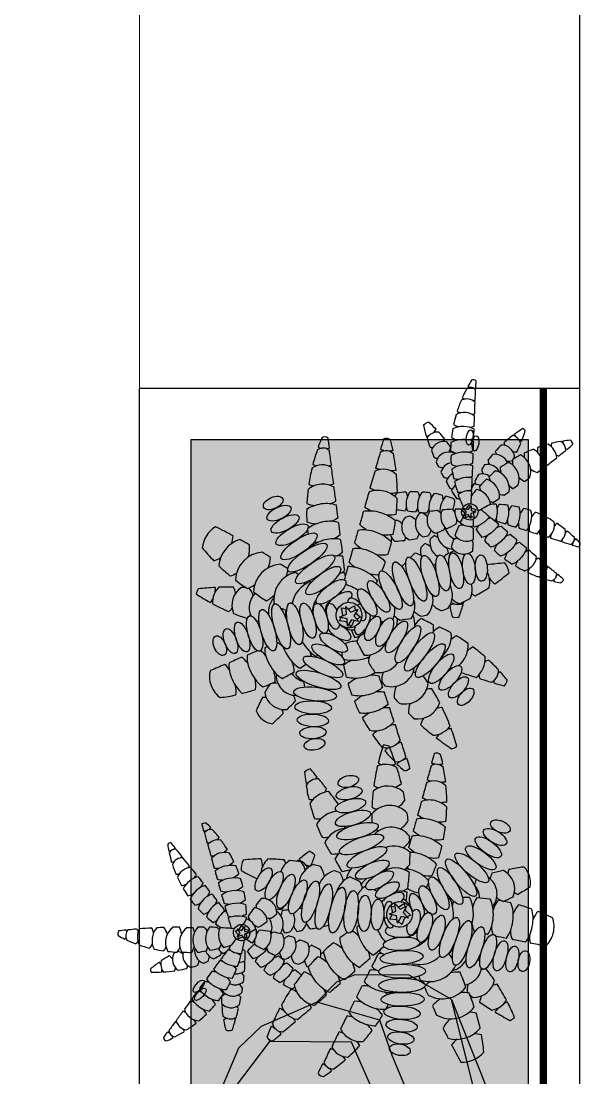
# Model space of a CAD drawing. Header units: millimetres. Extents: x -343543 to 400519, y -115663 to 104219.
# Drawn here: x -60048 to -59272, y -33763 to -32325 of the extents above; entities that cross this region are included whole.
import ezdxf

# ---------------------------------------------------------------- set-up
doc = ezdxf.new("R2010")
doc.units = ezdxf.units.MM
doc.linetypes.add("$0$02'TUONG Xay$0$HIDDEN", pattern=[0.375, 0.25, -0.125])
doc.layers.get('0').update_dxf_attribs({"color": 231, "lineweight": 0})
for name, color, linetype in [('A-FLOR', 35, 'Continuous'), ('XREF MAT BANG NOI THAT$0$A-PATT', 8, 'Continuous'), ('XREF MAT BANG NOI THAT$0$FF-Plants', 8, 'Continuous'), ('XREF MAT BANG TUONG XAY$0$A-FNSH', 8, 'Continuous'), ('XREF MAT BANG TUONG XAY$0$A-FURN', 8, 'Continuous')]:
    doc.layers.add(name, color=color, linetype=linetype)
doc.layers.add('A-PATT', color=252, linetype='Continuous', lineweight=9)
doc.layers.add('A-SYMBOLS', color=10, linetype='Continuous', lineweight=13)
doc.layers.add('fix lightting yellow', color=2, linetype='Continuous', lineweight=5, true_color=0xffff00)

# ---------------------------------------------------------------- blocks, each defined once
blk = doc.blocks.new('XREF MAT BANG NOI THAT$0$YLD.Studio-03-28')
at = {"layer": 'XREF MAT BANG NOI THAT$0$FF-Plants', "color": 8}
for p, q in [((-35, 218.7), (-31.7, 218.8)), ((-32.6, 213), (-35, 218.7)), ((-30.1, 213.9), (-32.2, 220.2)), ((-32.2, 220.2), (-26.8, 216.4)), ((-30.4, 218.9), (-29.1, 218.9)), ((-29.1, 218.9), (-24.4, 223)), ((-26.8, 216.4), (-21.5, 220.3)), ((-24.4, 223), (-23, 219.2)), ((-21.5, 220.3), (-23.5, 214)), ((-22.4, 217.6), (-22.3, 217.4)), ((-22.3, 217.4), (-17, 214.2)), ((-35.4, 210), (-30.1, 213.9)), ((-28.8, 210.1), (-35.4, 210)), ((-34.2, 207), (-33.4, 210)), ((-28, 207.8), (-34.2, 207)), ((-32.9, 211.9), (-32.6, 213)), ((-26.7, 203.8), (-28.8, 210.1)), ((-24.7, 210.1), (-26.7, 203.8)), ((-22.9, 204.5), (-25.9, 206.4)), ((-18.3, 210.1), (-24.7, 210.1)), ((-23.5, 214), (-18.1, 210.2)), ((-21.8, 210.1), (-22.9, 204.5)), ((-17, 214.2), (-20.3, 211.7)), ((-15.6, -3.8), (-11.2, 0.7)), ((-13.7, 2.1), (-3.5, 3.3)), ((-4.7, -2.9), (-13.7, 2.1)), ((-9.3, 2.6), (-9.1, 2.8)), ((-9.1, 2.8), (-8, 12.4)), ((-8, 12.4), (-2.3, 9.5)), ((-3.5, 3.3), (-1.5, 13.4)), ((-1.4, 13.3), (2.8, 4.1)), ((0.9, 8.3), (9.6, 10.5)), ((2.8, 4.1), (13, 5.4)), ((13, 5.4), (5.5, -1.6)), ((8.2, 1), (13.3, -7.2)), ((9.6, 10.5), (8.8, 4.9)), ((-6.9, -7.7), (-15.6, -3.8)), ((-5.9, -9.5), (-6.9, -7.7)), ((-6.6, -13), (-4.7, -2.9)), ((0.9, -5.9), (-6.6, -13)), ((-2.6, -16), (-4.9, -11.4)), ((3.8, -8.9), (-2.6, -16)), ((9.9, -10.9), (0.9, -5.9)), ((5.7, -8.6), (3.8, -8.9)), ((5.5, -1.6), (9.9, -10.9)), ((13.3, -7.2), (8.6, -8))]:
    blk.add_line(p, q, dxfattribs=at)
for centre, major_axis, ratio, start_param, end_param in [((126.9, 295.3), (154, 93.1), 1, 2.093129, 2.150944), ((-28.1, 370.1), (12.5, 1.4), 1, 1.147291, 1.658613), ((-720.7, 297.4), (696.1, 87.9), 1, -0.019775, -0.004764), ((126.9, 295.3), (179.3, 16.1), 1, 2.620889, 2.695191), ((-30.8, 359.4), (11.9, 3.9), 1, 0.563286, 1.731811), ((-28.1, 380.6), (7.38, 7.38), 1, 3.163446, 3.394357), ((-28.1, 380.6), (7.38, 7.38), 1, 4.211477, 4.434646), ((-720.7, 297.4), (-28, 701), 1, -1.525383, -1.508416), ((126.9, 295.3), (161.2, 80.1), 1, 2.34786, 2.432422), ((-32.7, 330.9), (24.3, 7.2), 1, 0.822084, 1.709786), ((-31.2, 367.4), (9.85, 9.85), 1, 3.076455, 3.363905), ((-31.2, 367.4), (9.85, 9.85), 1, 4.411154, 4.681391), ((-720.7, 297.4), (216.7, 667.3), 1, -1.201138, -1.176629), ((97.1, 330.8), (176.4, 18), 1, 3.00218, 3.084607), ((-74.9, 320.1), (12.9, 12.9), 1, 0.82062, 1.078808), ((-251.4, 199.9), (-213.1, 68.3), 1, 4.051837, 4.11859), ((126.9, 295.3), (107.3, 144.5), 1, 1.995112, 2.070246), ((-37.2, 309.6), (25.6, 7.4), 1, 0.581757, 1.74589), ((-31.8, 357.1), (23.6, 1.4), 1, 3.924663, 4.201909), ((-31.8, 357.1), (22.4, 7.3), 1, 4.620625, 4.910204), ((-167.9, 314.9), (-4.41, 4.15), 0.874189, -0.631907, 0.605204), ((-3805.4, -4820.8), (3697.8, 5097.1), 1, 0.010517, 0.012058), ((-77.5, 341.1), (12.9, 12.9), 1, 3.782735, 3.970709), ((-69.5, 306), (17.7, 4.5), 1, 1.070558, 1.93711), ((97.1, 330.8), (174.1, 33.9), 1, 3.005163, 3.095157), ((-77.5, 341.1), (12.9, 12.9), 1, 4.331164, 4.559334), ((-251.4, 199.9), (198.1, 104.1), 1, 0.044622, 0.102098), ((-39.7, 292.8), (24.2, 6.7), 1, 0.349234, 1.81552), ((-35.3, 339.6), (17.7, 17.7), 1, 3.237126, 3.475194), ((-35.3, 339.6), (24.9, 3.4), 1, -1.440259, -1.02539), ((-720.7, 297.4), (-15.9, 701.4), 1, -1.561174, -1.547304), ((-17.2, 382.2), (160.2, 56.5), 1, 3.202232, 3.258797), ((-167.9, 314.9), (7.33, 7.53), 0.490947, 4.036545, 4.390012), ((-158.9, 303.7), (-1.27, 9.62), 0.959793, -0.027203, 1.298202), ((-16.2, 381.1), (-165.3, 39.2), 1, 0.696456, 0.783287), ((-167.9, 314.9), (7.33, 7.53), 0.490947, -1.435337, -1.122828), ((-3804.5, -4821.9), (-5351.8, 3318.4), 1, 4.647902, 4.650212), ((-146.7, 290.5), (8.4, 11.2), 0.800189, 0.718999, 2.201301), ((-158.9, 303.7), (11.5, 11.8), 0.490947, -1.242361, -1.031338), ((-3803.6, -4822.8), (-5285.1, 3423.6), 1, 4.664988, 4.667502), ((-73.5, 322.7), (12.9, 12.9), 1, 3.653835, 3.878467), ((-62.8, 290.3), (17.6, 4.9), 1, 0.843157, 2.259346), ((-73.5, 322.7), (12.9, 12.9), 1, 4.614517, 4.925034), ((-251.4, 199.9), (-106.7, 196.7), 1, 4.695684, 4.712949), ((126.9, 295.3), (127.3, 127.3), 1, 2.248166, 2.319436), ((-720.7, 297.4), (4.2, 701.6), 1, -1.563026, -1.550692), ((111.1, 162.3), (-108.1, 108.1), 1, -0.487515, -0.393227), ((64.4, 297.6), (-9.7, 14.4), 0.490947, 0.847911, 1.176828), ((64.4, 297.6), (-7.76, 9.92), 0.800189, 3.860592, 5.342894), ((112.1, 162.8), (-49.5, 144.6), 1, -0.132709, -0.045878), ((78.7, 305), (-7.5, 12.7), 0.490947, 0.941091, 1.224771), ((-3507.5, 4685), (-3612.4, 4366.9), 1, 3.135264, 3.137574), ((78.7, 305), (-8.66, 1.18), 0.959793, 3.11439, 4.439794), ((113.3, 163.3), (-5.5, 152.8), 1, 0.097095, 0.15366), ((90.6, 310.2), (-4.8, 8.15), 0.490947, 0.894952, 1.248419), ((90.6, 310.2), (-4.8, 8.15), 0.490947, 1.706256, 2.018765), ((-3506.3, 4685.5), (4396.4, 3576.4), 1, -1.566496, -1.564955), ((90.6, 310.2), (4.65, 2.84), 0.874189, -0.631907, 0.605204), ((-158.9, 303.7), (11.5, 11.8), 0.490947, 4.082683, 4.366363), ((-15.4, 380.1), (163.4, 46.2), 1, 3.430249, 3.524537), ((-133.3, 277.5), (9.7, 13.4), 0.671515, 0.638476, 2.368728), ((-146.7, 290.5), (12.6, 14.6), 0.490947, -1.176481, -0.937354), ((-3802.7, -4823.6), (3748.2, 5060.1), 1, 0.012815, 0.015), ((97.1, 330.8), (-24.9, 175.6), 1, 1.600203, 1.670446), ((-69.5, 306), (12.9, 12.9), 1, 3.610658, 3.836879), ((-57, 276.1), (17.5, 5.3), 1, 1.041301, 2.442574), ((-69.5, 306), (18, 3.1), 1, -0.858259, -0.431968), ((126.4, 276.3), (160.3, 81.9), 1, 2.561375, 2.637785), ((-33.5, 327.6), (-32, 4.1), 1, 1.051212, 1.280295), ((-40.2, 273.9), (24.2, 6.7), 1, 0.34663, 1.812916), ((-33.5, 327.6), (30.9, 9.1), 1, 4.595233, 4.887164), ((-721.3, 278.5), (6.1, 701.5), 1, -1.559332, -1.54792), ((110.2, 161.7), (140.8, 59.4), 1, 1.700812, 1.771763), ((36.8, 280.2), (-11.3, 13.2), 0.490947, 0.612122, 1.183947), ((36.8, 280.2), (-11.3, 13.2), 0.490947, 3.820292, 5.530953), ((110.2, 161.7), (-108.1, 108.1), 1, -0.371224, -0.289813), ((49.9, 289), (-10.5, 13.9), 0.490947, 0.705769, 1.183947), ((49.9, 289), (-9.3, 11.6), 0.671515, 3.780069, 5.510321), ((-3508.5, 4684.5), (-3637.9, 4345.7), 1, 3.126715, 3.12923), ((78.7, 305), (-7.5, 12.7), 0.490947, 1.899231, 2.110255), ((-146.7, 290.5), (12.6, 14.6), 0.490947, 3.989504, 4.318421), ((-120, 266), (10.9, 16), 0.490947, 0.678699, 2.38936), ((-133.3, 277.5), (11.8, 15.3), 0.490947, -1.152148, -0.795463), ((-110.5, 270.5), (-7.85, 7.1), 0.416275, 3.141593, 9.424778), ((-3802.7, -4823.6), (3746.6, 5061.2), 1, 0.009963, 0.011888), ((-99.4, 272.5), (-7.85, 7.1), 0.416275, 3.141593, 9.424778), ((-120, 266), (10.9, 16), 0.490947, -1.152148, -0.707001), ((97.1, 330.8), (-125.4, 125.4), 1, 1.0565, 1.112329), ((-62.8, 290.3), (18.2, 1.6), 1, 4.16472, 4.507719), ((-51.2, 259.9), (17.6, 5), 1, 1.11615, 2.491989), ((-34.8, 318.8), (38.3, 15.4), 1, 3.860214, 4.06393), ((-36.5, 255.6), (24.1, 6.9), 1, 0.525946, 2.02247), ((125, 298.9), (170, 59.2), 1, 2.943454, 3.012207), ((-34.8, 318.8), (39.3, 12.6), 1, 4.615045, 4.778236), ((-720.6, 285.1), (47.7, 700), 1, -1.530529, -1.51896), ((110.2, 161.7), (122.8, 91), 1, 1.683103, 1.75189), ((12.2, 260.4), (-12.7, 11.8), 0.490947, 3.756496, 5.600887), ((110.2, 161.7), (-135.5, 70.8), 1, -0.447445, -0.381296), ((24.2, 270.7), (-12, 12.5), 0.490947, 0.587277, 1.183947), ((24.2, 270.7), (-12, 12.5), 0.490947, 3.745574, 5.607066), ((-3509.4, 4683.9), (-3727.1, 4269.5), 1, 3.100959, 3.102883), ((49.9, 289), (-10.5, 13.9), 0.490947, 1.989445, 2.346129), ((-3509.4, 4683.9), (4426, 3539.8), 1, -1.56581, -1.563625), ((64.4, 297.6), (-9.7, 14.4), 0.490947, 1.965112, 2.204238), ((-14.5, 379.4), (-167.6, 27.8), 1, 0.84524, 0.926651), ((-133.3, 277.5), (11.8, 15.3), 0.490947, 3.847362, 4.32554), ((-106.1, 255.3), (9.9, 16.6), 0.490947, 0.603982, 2.465473), ((-91.7, 245.5), (8.9, 17.1), 0.490947, 0.614903, 2.459294), ((-3802.7, -4823.6), (-5699.6, 2677.4), 1, 4.521646, 4.52347), ((-106.1, 255.3), (9.9, 16.6), 0.490947, -1.152148, -0.692206), ((-3802.7, -4823.6), (-5360.7, 3304), 1, 4.632097, 4.634029), ((97.1, 330.8), (165.5, 63.8), 1, 3.144178, 3.184993), ((-57, 276.1), (12.9, 12.9), 1, 3.443401, 3.816748), ((-44.9, 246.3), (17.7, 4.4), 1, 1.692739, 2.549569), ((-41, 285.1), (17.7, 17.7), 1, 3.51061, 3.720912), ((-34.5, 238.3), (24.1, 7), 1, 0.623023, 1.976347), ((-39.6, 280.4), (17.7, 17.7), 1, 4.607864, 4.865684), ((110.2, 161.7), (137.8, 66.2), 1, 1.97756, 2.055063), ((0.8, 249.5), (-13.4, 11.1), 0.490947, 3.843286, 5.522008), ((12.2, 260.4), (-12.7, 11.8), 0.490947, 0.644013, 1.183947), ((24.2, 270.7), (-12, 12.5), 0.490947, 1.989445, 2.449387), ((-3509.4, 4683.9), (4624, 3276.8), 1, -1.51289, -1.511066), ((36.8, 280.2), (-11.3, 13.2), 0.490947, 1.989445, 2.434591), ((1732.8, -5819.6), (6080.1, 1638.8), 1, 1.570977, 1.573492), ((1733.9, -5819), (6080.1, 1638.9), 1, 1.568463, 1.570774), ((1735.2, -5818.2), (6085.5, 1618.5), 1, 1.570168, 1.571709), ((-0.6, 379.3), (142.9, 91.9), 1, -1.384301, -1.327735), ((-14.5, 379.4), (-155.6, 68), 1, 1.208042, 1.278992), ((-120, 266), (10.9, 16), 0.490947, 3.753714, 4.32554), ((-14.5, 379.4), (139, 97.7), 1, 3.437173, 3.503321), ((-106.1, 255.3), (9.9, 16.6), 0.490947, 3.728869, 4.32554), ((-76.6, 236.5), (7.9, 17.6), 0.490947, 0.701694, 2.380415), ((-91.7, 245.5), (8.9, 17.1), 0.490947, -1.152148, -0.763559), ((-3802.7, -4823.6), (-5126.9, 3656.3), 1, 4.696406, 4.698617), ((97.1, 330.8), (166, 62.3), 1, 3.239772, 3.303996), ((-39.1, 230.1), (17.9, 3.7), 1, 1.89308, 2.40635), ((127.6, 283.9), (176.1, 36.9), 1, 3.081133, 3.153915), ((-35.4, 264.1), (-23.1, 1.4), 1, 1.051839, 1.328745), ((-29.4, 220.5), (24.2, 6.8), 1, 0.898919, 2.050573), ((-35.4, 264.1), (-16.3, 16.3), 1, 2.931778, 3.115115), ((110.2, 161.7), (152.6, 8.3), 1, 2.473403, 2.533368), ((-720, 286), (-701.5, 6.3), 1, 3.0954, 3.110587), ((-9.9, 238), (-14, 10.3), 0.490947, 3.98658, 5.391529), ((0.8, 249.5), (-13.4, 11.1), 0.490947, 0.772729, 1.183947), ((-3509.4, 4683.9), (-3616.5, 4363.5), 1, 3.118357, 3.120569), ((12.2, 260.4), (-12.7, 11.8), 0.490947, 1.989445, 2.378033), ((-3509.4, 4683.9), (4666.8, 3215.7), 1, -1.502458, -1.500526), ((1731.7, -5820), (-1741, 6051.7), 1, -0.008287, -0.006463), ((1731.7, -5820), (-1658, 6074.9), 1, 0.002676, 0.0046), ((1731.7, -5820), (-1615.6, 6086.3), 1, 0.006845, 0.00903), ((-1.9, 378.5), (-165.9, 36.6), 1, 2.451966, 2.538798), ((-141.9, 231.1), (17, 5.1), 1, 2.602097, 3.077178), ((-114.8, 77.7), (158.2, 43.1), 1, 1.492263, 1.578396), ((-160.7, 229.8), (12.6, 12.6), 1, 5.680202, 6.026293), ((-126, 228.8), (17.1, 4.9), 1, 2.204083, 3.274454), ((-114.8, 77.7), (161.7, 27.1), 1, 1.480864, 1.559591), ((-111, 228.3), (17.1, 4.9), 1, 2.024853, 3.533691), ((-141.9, 231.1), (12.6, 12.6), 1, 5.915152, 6.098959), ((-114.8, 77.7), (-163.9, 0.1), 1, 4.705661, 4.762338), ((-126, 228.8), (-12.6, 12.6), 1, 4.344355, 4.730658), ((-95.1, 226), (17.1, 4.9), 1, 1.825605, 3.619336), ((-114.8, 77.7), (-163.9, 2.9), 0.999998, 4.659635, 4.664546), ((-14.5, 379.4), (-169.6, 9.7), 1, 1.073324, 1.14211), ((-79.7, 223.1), (17.1, 5), 1, 2.442404, 3.561484), ((-91.7, 245.5), (8.9, 17.1), 0.490947, 3.785606, 4.32554), ((-61.1, 228.4), (6.9, 18), 0.490947, 0.844988, 2.249936), ((-76.6, 236.5), (7.9, 17.6), 0.490947, -1.152148, -0.911655), ((-3802.7, -4823.6), (3940, 4912.2), 1, 0.037597, 0.040172), ((-51.2, 259.9), (12.9, 12.9), 1, 3.621671, 3.816748), ((-44.3, 218.2), (2.9, 15.2), 0.674119, 0.619056, 1.96912), ((97.1, 330.8), (-101.5, 145.5), 1, 1.503452, 1.53593), ((-61.1, 228.4), (6.9, 18), 0.490947, -1.382632, -1.117508), ((-3801.9, -4824.2), (-5247.1, 3481.6), 1, 4.656891, 4.659536), ((127.6, 283.9), (-66, 167.4), 1, 1.44855, 1.508293), ((-720, 286), (616.8, 334.3), 1, -0.585206, -0.557024), ((1731.7, -5820), (-1741.9, 6051.4), 1, -0.000673, 0.001759), ((1731.7, -5820), (6040.9, 1777.8), 1, 1.561619, 1.56383), ((-3509.4, 4683.9), (4456.8, 3501), 0.999996, -1.568653, -1.568182), ((0.8, 249.5), (-13.4, 11.1), 0.490947, 1.989445, 2.229937), ((1731.7, -5820), (6068.4, 1681.8), 1, 1.574905, 1.576837), ((-4.2, 377.5), (162.7, 48.8), 1, -1.409424, -1.328013), ((-3, 377.9), (155, 69.4), 1, -1.435677, -1.341389), ((-55.7, 518.7), (-309.3, 1.1), 1, 1.233335, 1.283195), ((-160.7, 229.8), (12.6, 12.6), 1, 5.066836, 5.260238), ((-55.7, 518.7), (304.8, 52.5), 1, 4.258408, 4.300752), ((-141.9, 231.1), (12.6, 12.6), 1, 4.691759, 4.895835), ((-55.7, 518.7), (218.7, 218.7), 1, 3.701511, 3.734949), ((-126, 228.8), (-12.6, 12.6), 1, 3.037108, 3.325039), ((-111, 228.3), (17.2, 4.6), 1, -1.309181, -0.889153), ((-14.5, 379.4), (161, 54.1), 1, 3.938294, 4.015798), ((-64.8, 221.4), (17.1, 4.9), 1, 2.737371, 3.549404), ((-76.6, 236.5), (7.9, 17.6), 0.490947, 3.914322, 4.32554), ((-14.5, 379.4), (168.7, 19.6), 1, 4.249273, 4.338395), ((-49.1, 218), (12.6, 12.6), 1, 2.371043, 2.858653), ((-61.1, 228.4), (6.9, 18), 0.490947, 4.093897, 4.421075), ((-26.4, 214.1), (10.7, 3.3), 1, 2.51498, 8.798165), ((-4.2, 377.5), (166.1, 35.7), 1, -1.435097, -1.364146), ((-55.7, 518.7), (86.2, 297.1), 1, 3.254285, 3.273493), ((-55.7, 518.7), (-309.1, 12.6), 1, 1.49001, 1.514148), ((-95.1, 226), (12.6, 12.6), 1, 4.474951, 4.815659), ((-55.7, 518.7), (72.6, 300.7), 1, 3.304557, 3.338343), ((-79.7, 223.1), (12.6, 12.6), 1, 4.633718, 4.82376), ((-55.7, 518.7), (303.4, 60.2), 1, 4.487866, 4.529554), ((35.5, 81.3), (132, 77.2), 1, 1.656346, 1.73385), ((-13.7, 378.8), (130.3, 109), 1, 3.770987, 3.877921), ((-64.8, 221.4), (12.6, 12.6), 1, 4.751811, 4.987715), ((168.9, 65.6), (175.8, 175.8), 1, 1.749512, 1.787497), ((136, 286.7), (163.5, 80.4), 1, 3.162192, 3.211903), ((-26.4, 214.1), (18.9, 5.9), 1, 4.670835, 5.646892), ((-194.3, -81.1), (-341, 43.3), 1, 4.265182, 4.291331), ((0.2, 186), (18.7, 6.5), 1, 1.463413, 1.78637), ((-4.2, 377.5), (-169.2, 14.4), 1, 1.633457, 1.647085), ((-194.3, -81.1), (332.5, 87.2), 1, 0.686963, 0.72865), ((-4.2, 377.5), (163.3, 46.6), 1, 4.450499, 4.528003), ((-4.2, 377.5), (164.5, 42.2), 1, 4.590669, 4.659456), ((-4.2, 377.5), (164.8, 41.2), 1, 4.707412, 4.773561), ((526.1, -46.7), (-534.4, 43.6), 1, -0.428061, -0.382463), ((59.7, 184.1), (29, 10.3), 1, 0.808688, 1.28377), ((-210.3, 182.3), (274.8, 72.5), 1, -0.238473, -0.152339), ((35.5, 81.3), (122.3, 91.8), 1, 1.654961, 1.723748), ((168.9, 65.6), (-248.6, 4.9), 1, -0.533723, -0.478886), ((-38.5, 176.4), (19.8, 4.8), 1, 1.257993, 1.538395), ((-26.4, 214.1), (19.6, 5.5), 1, 3.665974, 4.623303), ((-38.5, 176.4), (14.4, 14.4), 1, 6.20659, 6.525099), ((-219.2, 208.3), (194.1, 34.3), 1, -0.344998, -0.269905), ((-219.2, 208.3), (-2.5, 197), 1, 4.62716, 4.640944), ((0.2, 186), (19.7, 0.9), 1, 2.492605, 2.840702), ((136, 286.7), (161.5, 84.3), 1, 3.213448, 3.290852), ((-12.2, 199), (19.1, 5.2), 1, 4.498677, 5.919621), ((0.2, 186), (19.1, 5.1), 1, 4.409152, 6.108959), ((12.8, 175.2), (14, 14), 1, 0.893491, 1.083533), ((-194.3, -81.1), (330.2, 95.5), 1, 0.616686, 0.650472), ((45.9, 184.3), (-15.4, 9.3), 0.456009, 4.712389, 10.995574), ((51.2, 157.5), (29.5, 8.9), 1, 0.454219, 1.166567), ((62.9, 216.6), (29.9, 7.6), 1, 4.47824, 4.82433), ((-252.7, -71.8), (187.4, 187.4), 1, 0.403099, 0.459664), ((35.5, 81.3), (-148.5, 36.4), 1, -0.491682, -0.425533), ((168.9, 65.6), (175.8, 175.8), 1, 1.886405, 1.928292), ((-43, 160.3), (19.5, 5.8), 1, 1.450716, 1.781814), ((-31.6, 194.2), (19.4, 6), 1, 3.340978, 4.744634), ((-43, 160.3), (14.4, 14.4), 1, 6.051325, 6.246402), ((-19.4, 195.3), (21.8, 5.8), 1, 4.079193, 5.036001), ((-9, 158.5), (16, 16), 1, 1.62073, 1.685999), ((12.8, 175.2), (14, 14), 1, 2.10285, 2.425749), ((136, 286.7), (-147, 107.6), 1, 1.299788, 1.35347), ((37.4, 169.8), (-18.9, 9.7), 0.405439, 4.712389, 10.995574), ((526.1, -46.7), (138.1, 518.1), 0.999988, 1.397662, 1.398225), ((-210.3, 182.3), (225.5, 172.8), 1, -0.746111, -0.667384), ((7404.2, 6422.6), (-6352.3, 7493.3), 1, 1.55729, 1.558831), ((7406.1, 6421.3), (7719.2, 6075.7), 1, 3.166088, 3.168398), ((-250.8, -73.1), (261.8, 41), 1, 0.939147, 1.025978), ((-249.2, -74.3), (240.4, 111.5), 1, 0.552036, 0.646324), ((35.5, 81.3), (126.6, 85.6), 1, 1.922607, 1.993558), ((-4398.2, 3808.7), (-4372.4, 3605.7), 1, 3.130858, 3.132682), ((168.9, 65.6), (-235.5, 79.8), 1, -0.059773, -0.044377), ((-49.9, 142.5), (20.1, 3.2), 1, 1.584425, 2.014209), ((-38.5, 176.4), (19.6, 5.3), 1, 3.264132, 4.962173), ((-219.2, 208.3), (83.9, 178.3), 1, -1.386044, -1.32182), ((-15.2, 180.1), (21.8, 6), 1, 3.848498, 5.329427), ((-7.9, 123.7), (26.3, 26.3), 1, 1.152024, 1.315215), ((-7.9, 123.7), (35.8, 10.1), 1, 0.979264, 1.182981), ((-152.8, 119.3), (-39.1, 157.2), 0.999998, -1.523468, -1.519833), ((-157.2, 139.1), (114.5, 114.5), 1, 5.565279, 5.620627), ((29.7, 153.9), (-23, 9.4), 0.362784, 4.712389, 10.995574), ((25.1, 162.9), (14, 14), 1, 2.141547, 2.531114), ((136, 286.7), (128.8, 128.8), 1, 3.129157, 3.158314), ((45.8, 132.1), (29.2, 9.8), 1, 0.24432, 0.891093), ((35.5, 81.3), (152.8, 3.6), 1, 2.59867, 2.680081), ((-4398.2, 3808.7), (3709.3, 4284.9), 1, -1.56033, -1.558406), ((-55.3, 126.5), (19.6, 5.5), 1, 1.427415, 1.933279), ((-43, 160.3), (19.7, 5), 1, 3.119432, 4.947597), ((-49.9, 142.5), (19.6, 5.3), 1, 0.11264, 0.485987), ((-219.2, 208.3), (102.7, 168.2), 1, -1.36396, -1.323145), ((596.9, 254.6), (622.3, 106.7), 1, 3.129017, 3.14043), ((-9.4, 164.4), (21.7, 6.3), 1, 3.632054, 4.833195), ((22.2, 137.5), (-22.9, 9.7), 0.362784, 4.712389, 10.995574), ((12.8, 175.2), (-14, 14), 1, 2.186059, 2.216859), ((59.7, 184.1), (-21.8, 21.8), 1, 2.605271, 2.789078), ((-210.3, 182.3), (284.1, 6.8), 1, -0.199224, -0.142547), ((7407.6, 6420.1), (8439.6, 5027.4), 1, 3.298149, 3.300663), ((-247.9, -75.6), (-253.1, 78.5), 1, 4.325258, 4.406669), ((-4398.2, 3808.7), (-4350.7, 3631.9), 1, 3.131468, 3.133513), ((168.9, 65.6), (247.9, 20.1), 1, 2.745054, 2.77094), ((-49.9, 142.5), (19.5, 5.8), 1, 3.143861, 4.874981), ((-219.2, 208.3), (-196.2, 17.9), 1, 2.791531, 2.84736), ((-55.3, 126.5), (19, 7.3), 1, 0.02821, 0.371208), ((-7.9, 115.7), (27.1, 10.3), 1, 1.529921, 1.821852), ((599, 237.6), (446.5, 446.5), 1, 2.51248, 2.524814), ((-7.3, 147.5), (22.1, 4.8), 1, 3.700579, 4.290899), ((15.6, 120.3), (-28.1, 8.3), 0.32034, 4.712389, 10.995574), ((-155.1, 122.2), (-53.3, 152.9), 1, 4.436484, 4.462597), ((37.3, 105.5), (29.5, 8.9), 1, 0.070833, 1.148318), ((51.2, 157.5), (29.6, 8.4), 1, 4.685359, 5.071661), ((52.6, 141.4), (18.8, 5.9), 1, -1.380608, -0.489438), ((-193.4, -80.7), (272.7, 209.2), 0.999999, 0.034329, 0.040727), ((83.9, 118.8), (14, 14), 1, 1.326609, 1.520011), ((-193.4, -80.7), (302, 164.1), 1, 0.133382, 0.183242), ((7409, 6418.7), (7972.1, 5739.9), 1, 3.214224, 3.216408), ((168.9, 65.6), (-241.3, 60.3), 1, 0.002879, 0.010825), ((-247.9, -75.6), (-252.5, 80.4), 1, 4.227807, 4.298758), ((-61.1, 108.4), (20, 3.8), 1, 1.553919, 1.98021), ((-219.2, 208.3), (-195.8, 21.8), 1, 2.710852, 2.781096), ((-61.1, 108.4), (14.4, 14.4), 1, 6.040312, 6.266533), ((8.9, 102.4), (-31, 7.3), 0.300118, 4.712389, 10.995574), ((-4.6, 105.2), (21.4, 7.4), 1, 1.660238, 2.075107), ((599, 237.6), (-118.6, 620.2), 1, 1.568655, 1.58163), ((-210.3, 182.3), (200.9, 200.9), 1, 5.229534, 5.264231), ((83.9, 118.8), (19.4, 3.8), 1, 2.53236, 2.87845), ((136.9, 287.1), (180.4, 25.2), 1, 4.162602, 4.248736), ((65.8, 129.3), (19.6, 2.8), 1, -0.991297, -0.516216), ((212.3, -123.4), (243.2, 68.4), 1, 1.548958, 1.633521), ((130.3, 91.1), (34.3, 9.8), 1, -0.154889, 0.732814), ((174.1, 117.6), (13.8, 13.8), 1, 2.090464, 2.377913), ((212.3, -123.4), (216.7, 130), 1, 1.183698, 1.258), ((165.1, 110.9), (16.9, 5.1), 1, -0.398908, 0.769616), ((192, 124.3), (10.4, 10.4), 1, 2.177455, 2.408366), ((212.3, -123.4), (123.9, 220.2), 1, 0.592112, 0.649927), ((-442.2, 870.6), (-725.8, 665.9), 1, 3.003743, 3.018754), ((179.6, 116.1), (17, 4.4), 1, 0.017414, 0.528736), ((-214.1, 102.5), (-7.06, 4.74), 0.874189, -0.631907, 0.605204), ((-20.7, 230.3), (-231.1, 59), 1, 0.81374, 0.870305), ((-4076.4, -7844.5), (-8058.9, 3636), 1, 4.682984, 4.684525), ((-199.1, 89), (-4, 13), 0.959793, -0.027203, 1.298202), ((-214.1, 102.5), (8.4, 12.1), 0.490947, -1.435337, -1.122828), ((-4074.9, -7845.9), (4068.9, 7849.2), 1, 0.022593, 0.024903), ((-55.3, 126.5), (19.8, 4.5), 1, 4.229445, 4.734078), ((-69.9, 91.4), (14.4, 14.4), 1, 6.083489, 6.308121), ((-219.2, 208.3), (-162.1, 112), 0.999993, 3.177662, 3.179972), ((-247.9, -75.6), (-247.5, 94.7), 1, 4.177625, 4.243774), ((599, 237.6), (-135.5, 616.7), 1, 1.569186, 1.581315), ((27.9, 80), (29.8, 7.8), 1, 0.004255, 0.944321), ((45.8, 132.1), (29.6, 8.7), 1, 4.562886, 5.044669), ((212.3, -123.4), (237.5, 86.4), 1, 1.698623, 1.769893), ((80.3, 69.7), (33.9, 9.6), 1, -0.177157, 0.821616), ((138.4, 100.9), (24.9, 24.9), 1, 2.251134, 2.489202), ((212.3, -123.4), (-178.7, 178.7), 1, -0.414961, -0.339827), ((101.9, 79.9), (36, 10), 1, -0.133882, 0.768981), ((161.5, 110.3), (32.8, 4.7), 1, 2.856985, 3.134232), ((-442.2, 870.6), (801.6, 572.4), 1, -1.520806, -1.503839), ((192, 124.3), (10.4, 10.4), 1, 3.225486, 3.448654), ((-214.1, 102.5), (8.4, 12.1), 0.490947, 4.036545, 4.390012), ((-19.2, 228.9), (226.4, 74.8), 1, 3.449787, 3.536618), ((-179.2, 73.5), (9, 17.5), 0.800189, 0.718999, 2.201301), ((-199.1, 89), (13.2, 18.9), 0.490947, -1.242361, -1.031338), ((-4073.5, -7847), (4073.7, 7846.7), 1, 0.020515, 0.023029), ((7409, 6418.7), (7565.7, 6265.9), 1, 3.149351, 3.151275), ((4.2, 83.9), (-31, 7.3), 0.300118, 4.712389, 10.995574), ((-210.3, 182.3), (135.1, 250), 1, -1.44289, -1.413733), ((189.6, -137.4), (232.7, 98.6), 1, 1.646774, 1.723184), ((57.6, 55.7), (33.5, 11), 1, 0.477208, 0.781672), ((125.8, 89.4), (32, 32), 1, 2.292971, 2.522054), ((129, 62.6), (-7.2, 23.8), 0.362784, 1.570796326542845, 7.853981633722432), ((146.4, 65.9), (-5.2, 20.6), 0.405439, 1.570796326753082, 7.853981633932668), ((161.5, 110.3), (-23.4, 23.4), 1, 1.594904, 1.627151), ((-442.2, 870.6), (910.7, 375.3), 1, -1.318792, -1.296699), ((163.2, 67.8), (-4.3, 17.5), 0.456009, 1.570796327003859, 7.853981634183445), ((174.1, 117.6), (13.8, 13.8), 1, 3.425162, 3.695399), ((-199.1, 89), (13.2, 18.9), 0.490947, 4.082683, 4.366363), ((-157.5, 58.6), (10.4, 20.7), 0.671515, 0.638476, 2.368728), ((-179.2, 73.5), (14.2, 23.1), 0.490947, -1.176481, -0.937354), ((-4072, -7847.9), (4291.6, 7729.7), 1, 0.045968, 0.048152), ((7409, 6418.7), (-7814.6, 5952.6), 1, 1.353149, 1.354972), ((-247.9, -75.6), (-225.6, 139.1), 1, 4.276146, 4.322723), ((1.8, 65), (-29.1, 3.3), 0.32034, 4.712389, 10.995574), ((20.8, 55.1), (29.6, 8.4), 1, 0.111098, 1.050224), ((37.3, 105.5), (29.7, 8.2), 1, 4.657908, 5.047475), ((114.5, 84.2), (55.3, 17.3), 1, 2.954557, 3.158273), ((76.1, 43.6), (-12, 26.7), 0.32034, 1.570796326202381, 7.853981633381967), ((93.5, 51), (-10.8, 30), 0.300118, 1.570796326502317, 7.853981633681903), ((111.6, 56.4), (-7.7, 28.2), 0.32034, 1.570796326843089, 7.853981634022675), ((138.4, 100.9), (24.9, 24.9), 1, 3.208423, 3.306613), ((179.3, 68.9), (-3.4, 13.9), 0.543524, 1.570796326758771, 7.853981633938357), ((-17.8, 227.8), (219.5, 93.1), 1, 3.468642, 3.56293), ((-179.2, 73.5), (14.2, 23.1), 0.490947, 3.989504, 4.318421), ((-136.6, 45.7), (11.4, 24.6), 0.490947, 0.678699, 2.38936), ((-157.5, 58.6), (12.8, 23.9), 0.490947, -1.152148, -0.795463), ((-4072, -7847.9), (-8006.9, 3749), 1, 4.686888, 4.688812), ((-114.9, 34.1), (9.9, 25.2), 0.490947, 0.603982, 2.420377), ((-136.6, 45.7), (11.4, 24.6), 0.490947, -1.152148, -0.707001), ((-4072, -7847.9), (4131.4, 7816.5), 1, 0.020191, 0.022015), ((-210.3, 182.3), (200.9, 200.9), 1, 5.025432, 5.079115), ((59.2, 36.2), (-10.3, 22.6), 0.362784, 1.570796326205139, 7.853981633384725), ((215, -118.4), (178.7, 178.7), 1, 1.507122, 1.510757), ((39.1, 37.2), (32.6, 13.4), 1, 0.497671, 0.926523), ((-16.3, 226.9), (208.2, 116.3), 1, 3.476887, 3.558298), ((-157.5, 58.6), (12.8, 23.9), 0.490947, 3.847362, 4.32554), ((-92.6, 23.8), (8.5, 25.8), 0.490947, 0.614903, 2.459294), ((-114.9, 34.1), (9.9, 25.2), 0.490947, -1.152148, -0.692206), ((-4072, -7847.9), (-7987.3, 3790.7), 1, 4.686738, 4.688669), ((7409, 6418.7), (7593.5, 6232.2), 1, 3.159148, 3.16108), ((-0.1, 46.9), (-24.8, 0.8), 0.362784, 4.712389, 10.995574), ((-247.9, -75.6), (-132.1, 229.7), 1, 4.701668, 4.714353), ((10.4, 29.2), (30, 7.2), 1, 0.306291, 0.866837), ((44.6, 26.3), (-10.7, 18.4), 0.405439, 4.712389, 10.995574), ((27.9, 80), (29.5, 8.9), 1, 4.597926, 4.920824), ((20.4, 21.4), (35, 3.8), 1, 0.611668, 0.904591), ((-16.3, 226.9), (-238.5, 0.2), 1, 0.960407, 1.031357), ((-136.6, 45.7), (11.4, 24.6), 0.490947, 3.753714, 4.32554), ((-69.7, 14.7), (6.9, 26.2), 0.490947, 0.701694, 1.194978), ((-92.6, 23.8), (8.5, 25.8), 0.490947, -1.152148, -0.763559), ((-4072, -7847.9), (4134.4, 7814.9), 1, 0.014988, 0.0172), ((7409, 6418.7), (7542.4, 6293.9), 1, 3.153558, 3.155493), ((-2, 29.3), (-21.2, 1.1), 0.405439, 4.712389, 10.995574), ((31.4, 15.6), (-9, 15.6), 0.456009, 4.712389, 10.995574), ((-210.3, 182.3), (117.5, 258.7), 1, 4.57275, 4.590231), ((85.3, 10.6), (30.5, 8.8), 1, -1.194927, 0.516377), ((141.3, 15.2), (22.4, 22.4), 1, 1.840951, 1.956005), ((131.9, -270.5), (303.9, 46), 1, 1.410038, 1.448165), ((115, 12.4), (30.4, 8.9), 1, -1.13023, 0.600891), ((170.7, 18.8), (30.8, 7.4), 1, 2.308965, 2.535186), ((131.9, -270.5), (272.8, 141.8), 1, 0.980189, 1.050433), ((141.3, 15.2), (30.6, 8.5), 1, -1.009427, 0.406762), ((200.5, 17.4), (29.6, 11.3), 1, 2.222132, 2.446764), ((131.9, -270.5), (305, 38.2), 1, 1.220489, 1.310482), ((170.7, 18.8), (30.6, 8.4), 1, -0.803958, 0.062594), ((-170, -2.5), (2.5, 17.8), 0.456009, 1.570796329214219, 7.853981636393805), ((-153.2, -3.8), (2, 21.2), 0.405439, 1.570796328573082, 7.853981635752668), ((-135.6, -4.2), (1.6, 24.8), 0.362784, 1.570796328117058, 7.853981635296644), ((-16.3, 226.9), (-229.2, 65.8), 1, 1.354724, 1.380164), ((-117.2, -5.1), (-0.2, 29.3), 0.32034, 1.570796327763428, 7.853981634943015), ((-114.9, 34.1), (9.9, 25.2), 0.490947, 4.089229, 4.32554), ((-98.2, -4.2), (-0.2, 31.9), 0.300118, 1.570796327715664, 7.85398163489525), ((-79.1, -4.4), (-0.2, 31.9), 0.300118, 1.570796327681729, 7.853981634861315), ((-60.2, -3.8), (-1.9, 29.2), 0.32034, 1.570796327460503, 7.853981634640089), ((-46.3, 7.1), (5.4, 26.6), 0.490947, 0.844988, 1.162328), ((-69.7, 14.7), (6.9, 26.2), 0.490947, -1.152148, -0.911655), ((-4072, -7847.9), (4020.4, 7874.1), 0.999995, -0.000358, 0.000114), ((-41.7, -3.6), (-1.7, 24.8), 0.362784, 1.570796327655833, 7.853981634835419), ((-24.2, -2.6), (-0.2, 21.3), 0.405439, -0.638013, 3.222605), ((-2.2, 12.5), (18, 1), 0.456009, -0.597189, 3.712648), ((-1.7, -0.9), (16.8, 4.7), 1, 0.976365, 7.25955), ((526.1, -46.7), (-533.8, 50.7), 1, -0.031866, -0.022297), ((16.7, 8.9), (-9, 15.6), 0.456009, 0.467456, 0.526537), ((16.7, 8.9), (-9, 15.6), 0.456009, 2.146873, 5.563258), ((29.8, 4.8), (30.5, 8.8), 1, -0.925589, 0.347124), ((20.4, 21.4), (-24.9, 24.9), 1, 3.981782, 4.006026), ((59.6, 6.6), (30.5, 8.7), 1, -1.032415, 0.085581), ((233, 15.3), (22.4, 22.4), 1, 1.930346, 2.11832), ((131.9, -270.5), (304.5, 42), 1, 1.114106, 1.196533), ((196.8, 21), (29.3, 12.2), 1, -0.642229, -0.384041), ((-185.9, -1.3), (2.5, 14.1), 0.543524, 1.570796329850885, 7.853981637030471), ((7409, 6418.7), (7448.6, 6404.6), 0.999996, 3.142396, 3.142759), ((-1.7, -0.9), (30.8, 7.6), 1, -0.583658, -0.076766), ((170.7, 18.8), (31.3, 4.9), 1, 3.588127, 4.014418), ((200.5, 17.4), (29.9, 10.7), 1, 3.204448, 3.514965), ((81.7, 372.8), (375.6, 96.9), 1, 4.706787, 4.764263), ((233, 15.3), (30.1, 10.1), 1, 2.93965, 3.167819), ((81.7, 372.8), (371.3, 112.2), 1, -1.545573, -1.47882), ((-16.3, 226.9), (43.9, 234.4), 0.999817, 3.101661, 3.102023), ((-12.3, -19.9), (-17.1, 5.5), 0.456009, -1.202658, 3.956111), ((9.8, -24.4), (16.4, 7.4), 0.456009, 3.676106, 8.112547), ((2.7, -9.6), (16.4, 7.4), 0.456009, 4.469975, 5.881978), ((81.7, 372.8), (125.7, 367), 1, 3.303209, 3.333224), ((59.6, 6.6), (31.6, 2.7), 1, 3.411523, 3.691925), ((81.7, 372.8), (303.3, 241.9), 1, 3.916053, 3.97089), ((85.3, 10.6), (29.7, 11), 1, 3.388901, 3.719999), ((115, 12.4), (30.1, 9.9), 1, 3.425709, 3.855493), ((-2252.9, -8538.4), (-8545.7, 2266.3), 1, 4.701636, 4.70346), ((141.3, 15.2), (30.4, 9), 1, 3.418614, 3.924478), ((81.7, 372.8), (381.6, 69.8), 1, 4.646106, 4.671992), ((81.7, 372.8), (387.2, 23.6), 1, -1.44344, -1.416014), ((349.5, -1031.2), (-463.7, 991.4), 1, -0.028589, -0.02333), ((-87.2, -62.7), (27.7, 27.7), 1, 0.325822, 0.38925), ((-30.7, -28.1), (37.6, 10.9), 1, 2.625319, 3.656142), ((347.7, -1031), (-421.9, 1009.9), 1, -0.006631, -0.005322), ((-8.9, -9.3), (37.9, 9.8), 1, 3.330519, 3.823619), ((-19.4, -35.3), (-20.3, 6.4), 0.405439, 4.712389, 10.995574), ((17.8, -39.2), (19.3, 9), 0.405439, 1.57079632768765, 7.853981634867236), ((81.7, 372.8), (385.6, 42.7), 1, 4.562726, 4.604613), ((81.7, 372.8), (274.3, 274.3), 1, 3.970904, 3.9863), ((-2252.9, -8538.4), (-8551.8, 2243.2), 1, 4.696208, 4.698132), ((-2252.9, -8538.4), (-8621.3, 1959.2), 1, 4.660334, 4.662519), ((-77.5, -59.3), (37.6, 10.8), 1, 2.340663, 3.806949), ((359.2, -1027.9), (-505.6, 970.7), 1, -0.046419, -0.035711), ((-144.7, -80.9), (62.1, 17), 1, 0.376175, 0.503716), ((-54, -42.2), (37.7, 10.5), 1, 2.536003, 3.99264), ((-26.5, -51.5), (-23.7, 7.6), 0.362784, 4.712389, 10.995574), ((9.8, -24.4), (16.4, 7.4), 0.456009, 2.859453, 3.117262), ((26.9, -54.3), (22.1, 11.4), 0.362784, 1.570796327497962, 7.853981634677549), ((146.3, 173.4), (125.2, 203), 1, 3.20818, 3.236102), ((-2251.2, -8538.7), (-8572.6, 2162.4), 1, 4.681123, 4.683637), ((-2249.4, -8538.8), (2847.8, 8369.9), 1, 0.047108, 0.049418), ((-104.7, -70.8), (37.6, 11), 1, 2.336167, 3.802453), ((332, -1039.4), (-475.2, 985.9), 1, -0.016941, -0.004606), ((-158, -84.7), (48.7, 12.6), 1, 0.346459, 0.63839), ((-33.1, -68.7), (-27.3, 10.5), 0.32034, 4.712389, 10.995574), ((37, -69.7), (24.9, 15.4), 0.32034, 1.570796327774609, 7.853981634954195), ((146.3, 173.4), (218.4, 95.7), 1, 3.887248, 3.956035), ((146.3, 173.4), (-237.7, 18.9), 1, 1.348729, 1.414878), ((151.8, 173), (230.5, 61.3), 1, 4.668631, 4.725197), ((-2247.3, -8538.8), (-8509.7, 2398), 1, 4.704566, 4.706107), ((332, -1039.4), (-902.9, 618.6), 1, -0.48404, -0.459531), ((-200.9, -101.6), (36.3, 6.4), 1, 0.480209, 0.769788), ((-130.2, -78.3), (40, 11.3), 1, 2.586623, 3.750756), ((332, -1039.4), (-534.9, 954.9), 1, -0.047903, -0.034034), ((-173.9, -95.2), (38.1, 8.9), 1, 0.469374, 0.884243), ((-144.7, -80.9), (63.1, 12.7), 1, -0.23803, -0.034314), ((-40.5, -86.2), (-30.4, 9.7), 0.300118, 4.712389, 10.995574), ((-220.4, 158.7), (243.6, 139.5), 1, -1.489547, -1.458183), ((-35.4, -48), (27.5, 7.7), 1, 3.664996, 4.302342), ((0.6, -59.3), (30.1, 2), 0.490947, 4.416405, 5.391529), ((-243.8, -91.4), (264.3, 19.5), 1, 0.009088, 0.019373), ((48.3, -84.8), (24.8, 20), 0.300118, 1.57079632810651, 7.853981635286097), ((146.3, 173.4), (237.5, 21.4), 1, 4.428413, 4.499364), ((146.3, 173.4), (194.5, 138), 1, 4.006003, 4.087414), ((148, 173.1), (221.9, 87.3), 1, 4.351733, 4.446021), ((149.7, 173), (223.1, 84.2), 1, 4.474071, 4.560902), ((-163.3, -85.7), (38.1, 10.9), 1, 2.834025, 3.721727), ((-158, -84.7), (49.3, 9.6), 1, -0.410561, -0.181478), ((-189.4, 175.3), (267.1, 86.5), 1, -1.561478, -1.485068), ((-50.6, -65.9), (27.5, 7.7), 1, 3.119645, 3.993323), ((-0.8, -86.6), (30.1, 0.2), 0.490947, 0.96074, 1.183947), ((61.7, -99.3), (18.9, 22.3), 0.32034, 1.570796328619921, 7.853981635799506), ((-173.9, -95.2), (37.9, 9.9), 1, -0.514776, -0.276708), ((-216.6, 163.7), (274.4, 59.5), 1, -1.461924, -1.390655), ((164.8, -310.5), (246.9, 246.9), 1, 1.695842, 1.713107), ((-103.9, -121.7), (26.5, 10.7), 1, 0.929655, 1.355947), ((-69.8, -84.6), (27.6, 7.1), 1, 3.083987, 4.256555), ((-46.3, -104.2), (-27.9, 8.9), 0.32034, 4.712389, 10.995574), ((-3.7, -113.8), (-30.1, 1.5), 0.490947, -1.152148, -0.763559), ((-0.8, -86.6), (30.1, 0.2), 0.490947, 4.156103, 5.522008), ((-3.7, -113.8), (-30.1, 1.5), 0.490947, 3.785606, 4.32554), ((-243.8, -91.4), (263.8, 25.2), 1, -0.115009, -0.077099), ((75.4, -111.5), (14.6, 20.1), 0.362784, 1.570796329213647, 7.853981636393232), ((-216.6, 163.7), (248.9, 129.9), 1, 4.329382, 4.413944), ((-200.9, -101.6), (36.6, 4), 1, -0.407081, -0.129834), ((-216.6, 163.7), (273.5, 63.6), 1, 4.699825, 4.77496), ((164.8, -310.5), (347.8, 30.3), 1, 2.442768, 2.500244), ((-125, -138.2), (28.3, 3.6), 1, 0.992036, 1.302554), ((-86.1, -101.9), (27.3, 8.4), 1, 2.817212, 4.233401), ((-52.7, -121.5), (-23.7, 7.6), 0.362784, 4.712389, 10.995574), ((-103.9, -121.7), (27.9, 5.9), 1, -0.092452, 0.13377), ((-247.6, 98.2), (-195.6, 195.6), 1, 3.074822, 3.088233), ((9598.2, -2076.1), (2025.1, 9612.5), 0.999996, 1.576143, 1.576274), ((-243.8, -91.4), (254, 75.5), 1, -0.413209, -0.344422), ((20.1, -82.2), (26.7, 7.5), 1, 4.4537, 5.200923), ((33.2, -130), (27.7, 1.3), 1, 1.048117, 1.324965), ((89.7, -121.8), (12.5, 17.2), 0.405439, 1.570796329326606, 7.853981636506192), ((103.7, -131), (9.2, 15.5), 0.456009, 1.570796330207066, 7.853981637386653), ((-103.9, -121.7), (27.5, 7.8), 1, 3.041096, 3.907647), ((-125, -138.2), (27.5, 7.7), 1, -0.117756, 0.106875), ((-247.6, 98.2), (258.1, 99.8), 1, -1.338969, -1.268726), ((-58.1, -138.3), (-20.5, 5.7), 0.405439, 4.712389, 10.995574), ((9598.2, -2076.1), (1960.6, 9625.9), 0.999995, 1.570929, 1.571374), ((-3.7, -113.8), (-30.1, 1.5), 0.490947, 0.614903, 2.459294), ((-8.3, -140.7), (-30, 3.3), 0.490947, -1.152148, -0.762871), ((-8.3, -140.7), (-30, 3.3), 0.490947, 3.728869, 4.32554), ((249.2, -37.4), (-180.8, 180.8), 1, 1.145565, 1.150477), ((26.1, -105.9), (26.7, 7.5), 1, 3.832451, 5.407049), ((42.2, -151.6), (26.6, 7.9), 1, 0.822433, 1.110363), ((-414.5, -240.6), (-94.9, 473.1), 1, -1.563798, -1.53036), ((118, -138.2), (5.5, 13.2), 0.543524, 1.570796330777153, 7.853981637956739), ((164.8, -310.5), (335.8, 95.5), 1, 2.324239, 2.390992), ((-148.5, -155.9), (20.2, 20.2), 1, 0.049122, 0.277291), ((-148.5, -155.9), (20.2, 20.2), 1, 5.783878, 5.971852), ((-247.6, 98.2), (268.3, 67.7), 1, -1.331889, -1.241895), ((9598.2, -2076.1), (-9657.6, 1797.4), 1, -0.015287, -0.01372), ((-243.8, -91.4), (235.2, 122.1), 1, -0.711068, -0.64492), ((42.2, -151.6), (27, 6.4), 1, 2.186811, 2.573114), ((249.2, -37.4), (251.4, 47), 1, 3.38012, 3.436797), ((33.2, -130), (26.6, 7.7), 1, 4.024889, 5.533726), ((-120.4, -138.5), (27.5, 7.7), 1, 3.333395, 3.591583), ((-247.6, 98.2), (262.8, 86.6), 1, -1.496933, -1.414506), ((-62.4, -154.5), (-17.5, 4.1), 0.456009, 4.712389, 10.995574), ((9598.2, -2076.1), (2618.5, 9468.1), 1, 1.643686, 1.64561), ((-14.4, -167.3), (-29.7, 5), 0.490947, -1.152148, -0.707001), ((-8.3, -140.7), (-30, 3.3), 0.490947, 0.603982, 2.465473), ((-14.4, -167.3), (-29.7, 5), 0.490947, 3.753714, 4.32554), ((49.3, -175.7), (19.6, 19.6), 1, 1.633109, 1.816916), ((49.3, -175.7), (19.6, 19.6), 1, 0.409717, 0.613792), ((-414.5, -240.6), (472.4, 98.4), 1, -0.058503, -0.016159), ((-65.4, -170.2), (-14.1, 2.4), 0.543524, 4.712389, 10.995574), ((-14.4, -167.3), (-29.7, 5), 0.490947, 0.678699, 2.38936), ((-243.8, -91.4), (223.1, 143), 1, -0.91466, -0.843709), ((249.2, -37.4), (-201.2, 157.9), 1, 1.171755, 1.250482), ((42.2, -151.6), (26.7, 7.4), 1, 4.215397, 5.285768), ((9598.2, -2076.1), (-9680.1, 1672.4), 1, -0.02331, -0.021125), ((-22.1, -193.6), (-29.4, 6.7), 0.490947, -1.152148, -0.795463), ((-22.1, -193.6), (-29.4, 6.7), 0.490947, 3.847362, 4.32554), ((-22.1, -193.6), (-25.3, 5.1), 0.671515, 0.638476, 2.368728), ((-243.8, -91.4), (172.7, 201), 1, -1.320605, -1.239195)]:
    blk.add_ellipse(centre, major_axis=major_axis, ratio=ratio, start_param=start_param, end_param=end_param, dxfattribs=at)
at = {"layer": 'XREF MAT BANG NOI THAT$0$FF-Plants', "color": 8, "extrusion": (0, 0, -1)}
for centre, major_axis, ratio, start_param, end_param in [((88.8, 248.1), (-3.9, 13.4), 0.800189, 0.718999, 2.201301), ((104.9, 256.2), (-6.6, 15), 0.490947, -1.242361, -1.031338), ((104.9, 256.2), (4.54, 8.58), 0.959793, -0.027203, 1.298201), ((117.2, 263.6), (-4.24, 9.61), 0.490947, -1.435337, -1.122828), ((117.2, 263.6), (5.58, 2.35), 0.874189, -0.631907, 0.605204), ((38.5, 229.3), (-3.5, 19), 0.490947, 0.603982, 2.465473), ((55.2, 234.5), (-4.6, 18.8), 0.490947, -1.152148, -0.707001), ((55.2, 234.5), (-4.6, 18.8), 0.490947, 0.678699, 2.38936), ((71.6, 240.6), (-5.7, 18.5), 0.490947, -1.152148, -0.795463), ((71.6, 240.6), (-4.4, 15.9), 0.671515, 0.638476, 2.368728), ((88.8, 248.1), (-6.8, 18.1), 0.490947, -1.176481, -0.937354), ((104.9, 256.2), (-6.6, 15), 0.490947, 4.082683, 4.366363), ((117.2, 263.6), (-4.24, 9.61), 0.490947, 4.036545, 4.390012), ((-13.1, 219.7), (-0.2, 19.3), 0.490947, 0.844988, 2.249936), ((4.3, 221.9), (-1.3, 19.3), 0.490947, -1.152148, -0.911655), ((4.3, 221.9), (-1.3, 19.3), 0.490947, 0.701694, 2.380415), ((21.5, 225.1), (-2.4, 19.2), 0.490947, -1.152148, -0.763559), ((21.5, 225.1), (-2.4, 19.2), 0.490947, 0.614903, 2.459294), ((38.5, 229.3), (-3.5, 19), 0.490947, -1.152148, -0.692206), ((71.6, 240.6), (-5.7, 18.5), 0.490947, 3.847362, 4.32554), ((88.8, 248.1), (-6.8, 18.1), 0.490947, 3.989504, 4.318421), ((21.5, 225.1), (-2.4, 19.2), 0.490947, 3.785606, 4.32554), ((38.5, 229.3), (-3.5, 19), 0.490947, 3.728869, 4.32554), ((55.2, 234.5), (-4.6, 18.8), 0.490947, 3.753714, 4.32554), ((-49.7, 192.7), (-10.7, 13.7), 0.490947, 0.772729, 1.678136), ((4.3, 221.9), (-1.3, 19.3), 0.490947, 3.914322, 4.32554), ((-60.9, 181.6), (-11.5, 13), 0.490947, 3.919733, 5.600887), ((-60.9, 181.6), (-11.5, 13), 0.490947, 0.644013, 1.183947), ((-49.7, 192.7), (-10.7, 13.7), 0.490947, 4.035032, 5.522008), ((-165.3, 170.6), (-6.97, 6.38), 0.874189, -0.631907, 0.605204), ((-165.3, 170.6), (10.9, 12.3), 0.490947, 0.894952, 1.248419), ((-71.4, 169.8), (-12.2, 12.3), 0.490947, 3.745574, 5.607066), ((-71.4, 169.8), (-12.2, 12.3), 0.490947, 0.587277, 1.183947), ((-60.9, 181.6), (-11.5, 13), 0.490947, 1.989445, 2.116551), ((-165.3, 170.6), (10.9, 12.3), 0.490947, 1.706256, 2.018765), ((-146.9, 157.9), (-15.1, 0.9), 0.959793, -0.027203, 1.298202), ((-124.9, 140.4), (16.5, 14.3), 0.800189, 3.860592, 5.342894), ((-146.9, 157.9), (17, 19.2), 0.490947, 0.941091, 1.224771), ((-81.2, 157.5), (-12.9, 11.6), 0.490947, 3.820292, 5.530953), ((-81.2, 157.5), (-12.9, 11.6), 0.490947, 0.612122, 1.183947), ((-81.2, 157.5), (-12.9, 11.6), 0.490947, 1.989445, 2.434591), ((-71.4, 169.8), (-12.2, 12.3), 0.490947, 1.989445, 2.449387), ((-124.9, 140.4), (21.3, 21.4), 0.490947, 0.847911, 1.176828), ((-90.3, 144.6), (-11.4, 9.6), 0.671515, -1.163527, -0.772865), ((-90.3, 144.6), (-13.6, 10.8), 0.490947, 0.705769, 1.183947), ((-90.3, 144.6), (-13.6, 10.8), 0.490947, 1.989445, 2.346129), ((-146.9, 157.9), (17, 19.2), 0.490947, 1.899231, 2.110255), ((-103.1, 120.9), (19.7, 16.6), 0.671515, 3.780069, 5.510321), ((-124.9, 140.4), (21.3, 21.4), 0.490947, 1.965112, 2.204238), ((-83.7, 101.7), (23.6, 18.7), 0.490947, 3.820292, 5.530953), ((-103.1, 120.9), (22.5, 20.1), 0.490947, 0.705769, 1.183947), ((-103.1, 120.9), (22.5, 20.1), 0.490947, 1.989445, 2.346129), ((-65.5, 81.3), (24.6, 17.3), 0.490947, 3.745574, 5.607066), ((-83.7, 101.7), (23.6, 18.7), 0.490947, 0.612122, 1.183947), ((-65.5, 81.3), (24.6, 17.3), 0.490947, 0.587277, 1.183947), ((-83.7, 101.7), (23.6, 18.7), 0.490947, 1.989445, 2.434591), ((-48.5, 59.9), (25.6, 15.9), 0.490947, 3.756496, 5.600887), ((-65.5, 81.3), (24.6, 17.3), 0.490947, 1.989445, 2.449387), ((-48.5, 59.9), (25.6, 15.9), 0.490947, 0.725468, 1.183947), ((-32.8, 37.6), (26.5, 14.4), 0.490947, 3.843286, 5.522008), ((-48.5, 59.9), (25.6, 15.9), 0.490947, 1.989445, 2.378033), ((-32.8, 37.6), (26.5, 14.4), 0.490947, 1.989445, 2.083734), ((-18.4, 14.4), (27.3, 12.8), 0.490947, 4.11724, 4.776912), ((43.8, -19.9), (12.4, 24.1), 0.490947, 4.153605, 4.819728), ((43.8, -19.9), (12.4, 24.1), 0.490947, 0.893439, 2.300645), ((66.8, -28.5), (11, 24.8), 0.490947, -1.152148, -1.025041), ((90.3, -35.8), (9.5, 25.4), 0.490947, -1.152148, -0.692206), ((66.8, -28.5), (11, 24.8), 0.490947, 0.778141, 2.459294), ((90.3, -35.8), (9.5, 25.4), 0.490947, 0.603982, 2.465473), ((114.2, -41.7), (8, 25.9), 0.490947, -1.152148, -0.707001), ((114.2, -41.7), (8, 25.9), 0.490947, 0.678699, 2.38936), ((138.3, -46.2), (6.5, 26.3), 0.490947, -1.152148, -0.795463), ((66.8, -28.5), (11, 24.8), 0.490947, 3.785606, 4.32554), ((90.3, -35.8), (9.5, 25.4), 0.490947, 3.728869, 4.32554), ((138.3, -46.2), (6.2, 22.4), 0.671515, 0.638476, 2.368728), ((164.4, -49.6), (5, 26.7), 0.490947, -1.176481, -0.937354), ((164.4, -49.6), (5, 19), 0.800189, 0.718999, 2.201301), ((189.6, -51.4), (2.9, 22.9), 0.490947, -1.242361, -1.031338), ((114.2, -41.7), (8, 25.9), 0.490947, 3.753714, 4.32554), ((138.3, -46.2), (6.5, 26.3), 0.490947, 3.847362, 4.32554), ((164.4, -49.6), (5, 26.7), 0.490947, 3.989504, 4.318421), ((189.6, -51.4), (11.7, 7), 0.959793, -0.027203, 1.298202), ((209.8, -51.5), (1.9, 14.6), 0.490947, 4.036545, 4.390012), ((209.8, -51.5), (1.9, 14.6), 0.490947, -1.435337, -1.122828), ((209.8, -51.5), (-8.42, 1.21), 0.874189, 2.509686, 3.746797), ((189.6, -51.4), (2.9, 22.9), 0.490947, 4.082683, 4.366363)]:
    blk.add_ellipse(centre, major_axis=major_axis, ratio=ratio, start_param=start_param, end_param=end_param, dxfattribs=at)
blk = doc.blocks.new('XREF MAT BANG NOI THAT$0$YLD.Studio-03-233')
at = {"layer": 'XREF MAT BANG NOI THAT$0$FF-Plants', "color": 8}
for p, q in [((0, 0), (-38.9, -8.9)), ((68.4, -22.3), (0, 0)), ((-38.9, -8.9), (-77.6, -61.2)), ((111.1, -68.5), (68.4, -22.3)), ((-22.5, -35.9), (-85.8, -119.8)), ((57.7, -33.2), (-22.5, -35.9)), ((105.7, -74), (57.7, -33.2)), ((-118.2, -44.3), (-145, -66.3)), ((-89.6, -50.8), (-118.2, -44.3)), ((-74.6, -86.4), (-89.6, -50.8)), ((-145, -66.3), (-141.5, -121.3)), ((-77.6, -61.2), (-97.9, -90.6)), ((187.2, -100.5), (111.1, -68.5)), ((196.3, -142.7), (105.7, -74)), ((-97.9, -90.6), (-181.6, -203.9)), ((-87.2, -114.5), (-74.6, -86.4)), ((216.7, -131.7), (187.2, -100.5)), ((-106.5, -128.5), (-87.2, -114.5)), ((-204.5, -133.7), (-170.6, -116.2)), ((-85.8, -119.8), (-170.7, -214.6)), ((-170.6, -116.2), (-141.9, -117.5)), ((-141.9, -117.5), (-146.5, -132.5)), ((-141.5, -121.3), (-133.2, -130.3)), ((-133.2, -130.3), (-106.5, -128.5)), ((-314.5, -145.9), (-204.5, -133.7)), ((-204.5, -133.7), (-227.4, -167.4)), ((-146.5, -132.5), (-147.8, -146.6)), ((195.4, -254.6), (196.3, -142.7)), ((249.7, -207.3), (216.7, -131.7)), ((-337.4, -216.2), (-314.5, -145.9)), ((-147.8, -146.6), (-151.6, -163.2)), ((-227.4, -167.4), (-287, -173.2)), ((-190.5, -175.8), (-227.4, -167.4)), ((-287, -173.2), (-305.1, -217.8)), ((-216.2, -221.5), (-190.5, -175.8)), ((-170.7, -214.6), (-258.1, -261.8)), ((-181.6, -203.9), (-230.1, -242.1)), ((225.5, -293), (249.7, -207.3)), ((277, -234.2), (249.7, -207.3)), ((-336.1, -247.3), (-337.4, -216.2)), ((-305.1, -217.8), (-294, -250.2)), ((-294, -250.2), (-216.2, -221.5)), ((-230.1, -242.1), (-299.3, -266.5)), ((287, -259), (277, -234.2)), ((-299.3, -266.5), (-336.1, -247.3)), ((52.1, -318.1), (195.4, -254.6)), ((-299.3, -266.5), (-340, -325.3)), ((-258.1, -261.8), (-313.9, -344.6)), ((-258.1, -261.8), (-258.1, -261.8)), ((286.5, -333.1), (287, -259)), ((177.4, -309.9), (225.5, -293)), ((77.3, -351.5), (177.4, -309.9)), ((-340, -325.3), (-338.5, -387)), ((-95, -429.8), (52.1, -318.1)), ((-313.9, -344.6), (-274.3, -422.3)), ((253.4, -390.8), (286.5, -333.1)), ((10.4, -378), (77.3, -351.5)), ((-338.5, -387), (-309.9, -432.3)), ((-87.2, -450.3), (10.4, -378)), ((94.3, -430.5), (253.4, -390.8)), ((253.4, -390.8), (126.9, -441.1)), ((-306.5, -455), (-305.6, -430.1)), ((-274.3, -422.3), (-210, -440.1)), ((-210, -440.1), (-95, -429.8)), ((-58.2, -467.3), (94.3, -430.5)), ((-309.9, -432.3), (-256.7, -446)), ((126.9, -441.1), (4.8, -495)), ((-288.8, -500.4), (-306.5, -455)), ((-257.8, -449.2), (-280.4, -474.3)), ((-256.7, -446), (-170.1, -467.2)), ((-170.1, -467.2), (-87.2, -450.3)), ((-280.4, -474.3), (-263.9, -501.3)), ((-136.1, -496), (-58.2, -467.3)), ((-271.2, -545.8), (-288.8, -500.4)), ((-263.9, -501.3), (-211.8, -507.4)), ((-211.8, -507.4), (-136.1, -496)), ((4.8, -495), (-79.4, -543.3)), ((-200.5, -572.3), (-271.2, -545.8)), ((-79.4, -543.3), (-141.9, -580.6)), ((-141.9, -580.6), (-200.5, -572.3))]:
    blk.add_line(p, q, dxfattribs=at)
blk = doc.blocks.new('XREF MAT BANG NOI THAT')
at = {"layer": 'XREF MAT BANG NOI THAT$0$A-PATT'}
h = blk.add_hatch(dxfattribs=at)
h.set_pattern_fill('CROSS', color=8, scale=5)
h.paths.add_polyline_path([(30850, -37715), (31310, -37715), (31310, -32895), (30850, -32895)])
at = {"color": 8}
for points in [[(31380, -30825), (30780, -30825), (30780, -32825), (31380, -32825)], [(30780, -37785), (31380, -37785), (31380, -32825), (30780, -32825)], [(30850, -37715), (31310, -37715), (31310, -32895), (30850, -32895)]]:
    blk.add_lwpolyline(points, close=True, dxfattribs=at)
for name, p, rotation in [('XREF MAT BANG NOI THAT$0$YLD.Studio-03-28', (31067.2, -33134.3), 303.9419082109779), ('XREF MAT BANG NOI THAT$0$YLD.Studio-03-28', (31133.5, -33539.2), 90), ('XREF MAT BANG NOI THAT$0$YLD.Studio-03-233', (30814.4, -33910.2), 90)]:
    blk.add_blockref(name, p, dxfattribs=dict(at, rotation=rotation))
blk = doc.blocks.new('01.Xref _MB T1')
at = {"layer": 'XREF MAT BANG TUONG XAY$0$A-FNSH', "color": 8}
blk.add_lwpolyline([(31604.97181, -41745.00014), (31379.9718, -41745.00039), (31379.9718, -40315.00001), (31189.99022, -40315.00001), (31189.99022, -39785.00001), (31379.98019, -39785.00004), (31379.98092, -35715.00001), (31189.99023, -35715.00001), (31189.99023, -35285.00001), (31379.98015, -35285.00001), (31379.96933, -30914.99949), (31289.99246, -30914.99918), (31289.98296, -30824.99967), (25501.66726, -30824.99964), (25501.67699, -30504.99947)], dxfattribs=at)
at = {"layer": 'XREF MAT BANG TUONG XAY$0$A-FURN', "color": 8}
for points in [[(30779.97428, -37784.99675), (31379.97428, -37784.99675), (31379.97428, -32824.99642), (30779.97428, -32824.99642)], [(30849.97428, -37714.99675), (31309.97428, -37714.99675), (31309.97428, -32894.99642), (30849.97428, -32894.99642)]]:
    blk.add_lwpolyline(points, close=True, dxfattribs=at)
at = {"layer": 'A-PATT', "color": 8}
blk.add_blockref('XREF MAT BANG NOI THAT', (0, 0), dxfattribs=at)
blk = doc.blocks.new('DenSanTuongT2Ikigai')
at = {"layer": 'fix lightting yellow', "linetype": "$0$02'TUONG Xay$0$HIDDEN", "const_width": 10}
blk.add_lwpolyline([(31330, 17175), (31330, 12215)], dxfattribs=at)

msp = doc.modelspace()

# ---------------------------------------------------------------- block references
at = {"layer": 'A-SYMBOLS'}
msp.add_blockref('01.Xref _MB T1', (-90666.5, 0), dxfattribs=at)

# ---------------------------------------------------------------- next in the draw order: block references
at = {"layer": 'A-FLOR'}
msp.add_blockref('DenSanTuongT2Ikigai', (-90666.5, -50000), dxfattribs=at)

doc.saveas('drawing.dxf')
